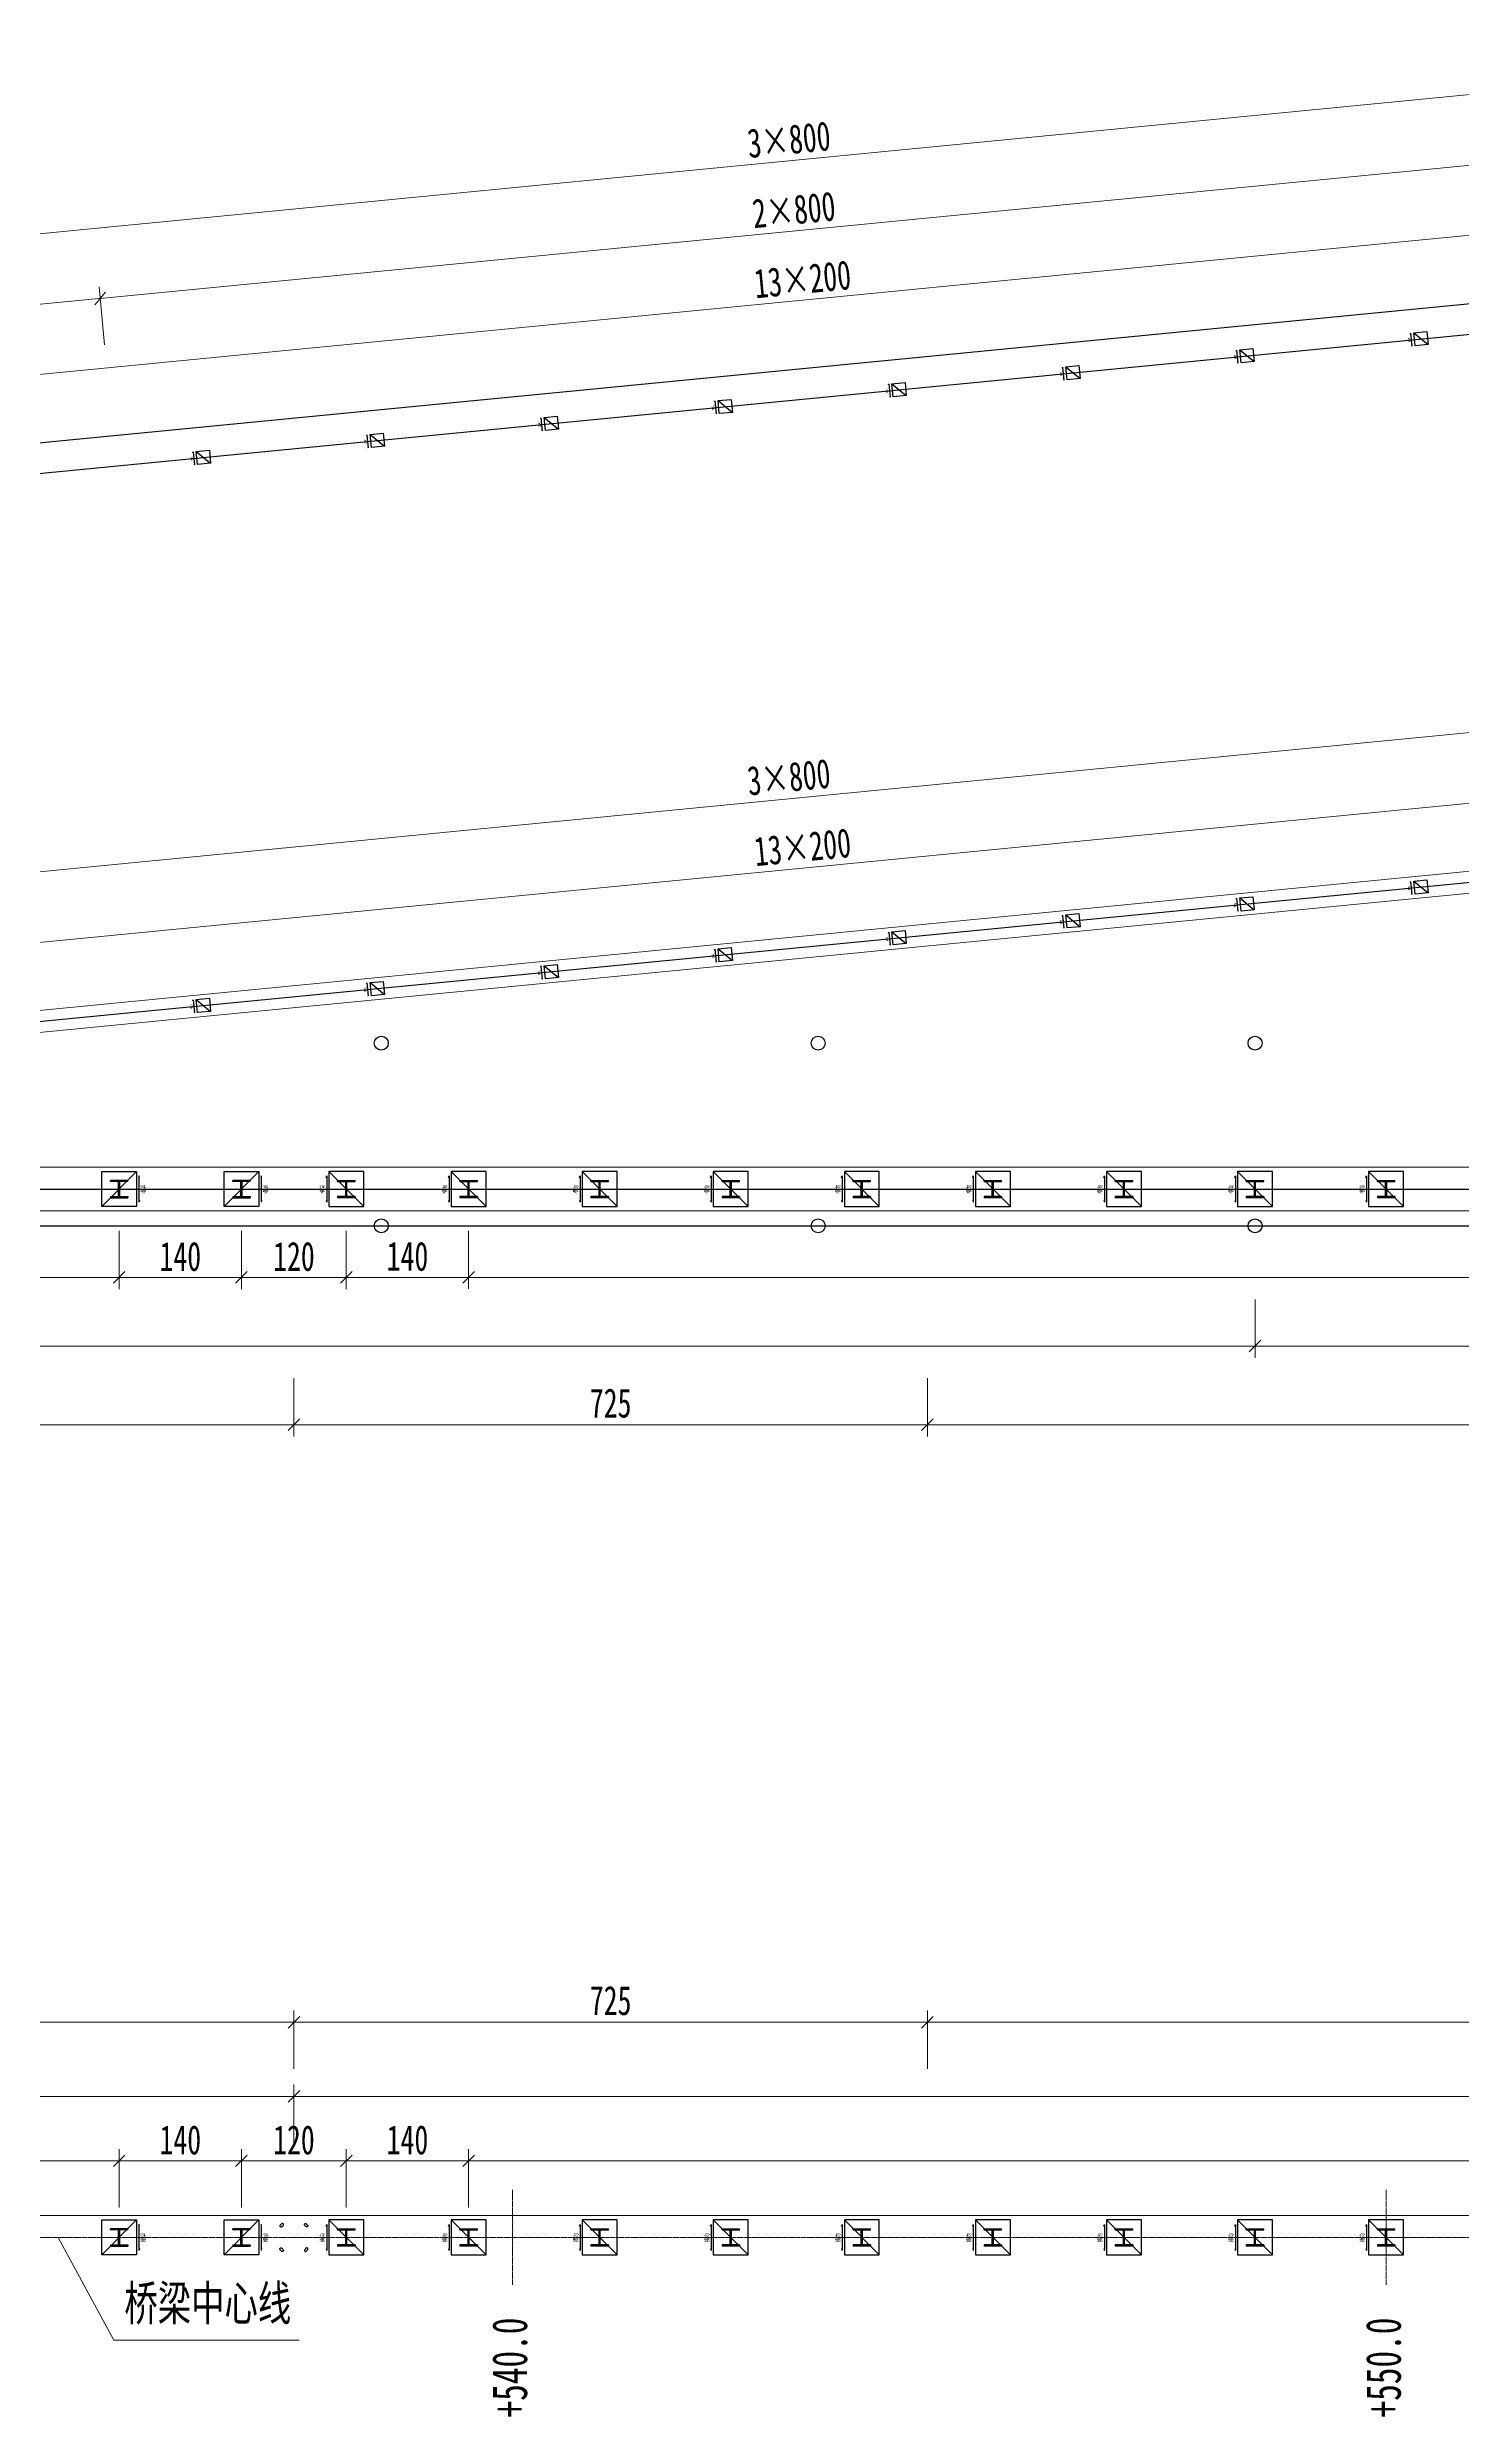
# Model space of a CAD drawing. Header units: millimetres. Extents: x -12405 to 67518, y -15959 to -2240.
# Drawn here: x 5452 to 7071, y -14766 to -12054 of the extents above; entities that cross this region are included whole.
import ezdxf
from ezdxf.enums import TextEntityAlignment as Align

# ---------------------------------------------------------------- set-up
doc = ezdxf.new("R2010")
doc.units = ezdxf.units.MM
doc.linetypes.add('CENTER2', pattern=[28.575, 19.05, -3.175, 3.175, -3.175])
doc.layers.get('Defpoints').update_dxf_attribs({"color": 8})
for name, color, linetype, lineweight in [('中心线', 2, 'CENTER2', 15), ('文字', 7, 'Continuous', 15), ('细实线', 4, 'Continuous', 15), ('钢板单线', 6, 'Continuous', 25), ('钢板粗线', 1, 'Continuous', 25)]:
    doc.layers.add(name, color=color, linetype=linetype, lineweight=lineweight)
doc.styles.add('111', font='仿宋_GB2312.ttf', dxfattribs={"width": 0.7})
doc.styles.add('BM_Dim', font='仿宋_GB2312.ttf', dxfattribs={"width": 0.85})
doc.dimstyles.new('200', dxfattribs={"dimscale": 0, "dimtxt": 2.5, "dimasz": 1, "dimexe": 1, "dimexo": 1, "dimgap": 0.6, "dimtad": 1, "dimdec": 0, "dimdsep": 46, "dimtxsty": '111', "dimblk": 'OBLIQUE', "dimcen": 0, "dimclrd": 4, "dimclre": 4, "dimclrt": 4, "dimadec": 1, "dimazin": 2, "dimtfac": 1, "dimtdec": 0, "dimtix": 1, "dimtmove": 2, "dimatfit": 3, "dimfxl": 4, "dimfxlon": 1, "dimtolj": 1, "dimlwd": -1, "dimlwe": -1, "dimarcsym": 0})

# ---------------------------------------------------------------- blocks, each defined once
blk = doc.blocks.new('路灯底座')
at = {"layer": '钢板粗线', "color": 5}
for points in [[(-12.4, 13.8, 1), (-14.2, 15.6), (-15.6, 14.2, 1), (-13.8, 12.4)], [(12.4, 13.8, -1), (14.2, 15.6), (15.6, 14.2, -1), (13.8, 12.4)], [(-12.4, -13.8, -1), (-14.2, -15.6), (-15.6, -14.2, -1), (-13.8, -12.4)], [(12.4, -13.8, 1), (14.2, -15.6), (15.6, -14.2, 1), (13.8, -12.4)]]:
    blk.add_lwpolyline(points, format="xyb", close=True, dxfattribs=at)
blk = doc.blocks.new('中护栏底座')
at = {"layer": 'Defpoints'}
for p, q in [((-23.1, 12.8), (-22.4, 15)), ((-22.4, 15), (-22.4, -15)), ((-20, 20), (20, -20)), ((-23.1, -12.8), (-22.4, -15))]:
    blk.add_line(p, q, dxfattribs=at)
at = {"layer": '钢板单线', "color": 1}
for p, q in [((20, 20), (-20, 20)), ((-20, 20), (-20, -20)), ((-10, 10), (10, 10)), ((-10, 8.6), (-10, 10)), ((-10, 8.6), (10, 8.6)), ((-0.7, -8.6), (-0.7, 8.6)), ((0.7, -8.6), (0.7, 8.6)), ((10, 8.6), (10, 10)), ((20, -20), (20, 20)), ((-20, -20), (20, -20)), ((10, -8.6), (-10, -8.6)), ((-10, -8.6), (-10, -10)), ((10, -10), (-10, -10)), ((10, -8.6), (10, -10))]:
    blk.add_line(p, q, dxfattribs=at)
at = {"layer": 'Defpoints', "style": 'BM_Dim', "width": 0.7}
blk.add_text('横向', height=5, rotation=90, dxfattribs=at).set_placement((-24.8, -0.3), align=Align.CENTER)
blk = doc.blocks.new('边护栏底座')
at = {"layer": 'Defpoints'}
for p, q in [((-23.1, 12.8), (-22.4, 15)), ((-22.4, 15), (-22.4, -15)), ((-20, 20), (20, -20)), ((-23.1, -12.8), (-22.4, -15))]:
    blk.add_line(p, q, dxfattribs=at)
at = {"layer": '钢板单线', "color": 1}
for p, q in [((20, 20), (-20, 20)), ((-20, 20), (-20, -20)), ((-10, 10), (10, 10)), ((-10, 8.6), (-10, 10)), ((-10, 8.6), (10, 8.6)), ((-0.7, -8.6), (-0.7, 8.6)), ((0.7, -8.6), (0.7, 8.6)), ((10, 8.6), (10, 10)), ((20, -20), (20, 20)), ((-20, -20), (20, -20)), ((10, -8.6), (-10, -8.6)), ((-10, -8.6), (-10, -10)), ((10, -10), (-10, -10)), ((10, -8.6), (10, -10))]:
    blk.add_line(p, q, dxfattribs=at)
at = {"layer": 'Defpoints', "style": 'BM_Dim', "width": 0.7}
blk.add_text('横向', height=5, rotation=90, dxfattribs=at).set_placement((-24.8, -0.3), align=Align.CENTER)
blk = doc.blocks.new('_Oblique')
at = {"color": 0, "linetype": 'ByBlock', "lineweight": -2}
blk.add_line((-0.5, -0.5), (0.5, 0.5), dxfattribs=at)
blk = doc.blocks.new('*D111')
at = {"layer": 'Defpoints', "color": 0, "transparency": 16777216}
for p in [(4546, -10567.9), (1246, -10655.6), (4546, -10655.6)]:
    blk.add_point(p, dxfattribs=at)
at = {"layer": '细实线', "color": 4, "transparency": 16777216}
for p, q in [((1246, -10621.3), (1246, -10554.6)), ((1246, -10567.9), (4546, -10567.9)), ((4546, -10621.3), (4546, -10554.6))]:
    blk.add_line(p, q, dxfattribs=at)
at = {"layer": '细实线', "color": 4, "transparency": 16777216, "xscale": 13.33333333333333, "yscale": 13.33333333333333, "zscale": 13.33333333333333, "rotation": 180}
blk.add_blockref('_Oblique', (1246, -10567.9), dxfattribs=at)
at = {"layer": '细实线', "color": 4, "transparency": 16777216, "xscale": 13.33333333333333, "yscale": 13.33333333333333, "zscale": 13.33333333333333}
blk.add_blockref('_Oblique', (4546, -10567.9), dxfattribs=at)
at = {"layer": '细实线', "color": 4, "transparency": 16777216, "insert": (2896, -10544.1), "char_height": 33.33, "attachment_point": 5, "style": '111'}
blk.add_mtext('\\A1;22×150', dxfattribs=at)
blk = doc.blocks.new('*D112')
at = {"layer": 'Defpoints', "color": 0, "transparency": 16777216}
for p in [(4546, -10567.9), (4546, -10655.6), (4686, -10655.6)]:
    blk.add_point(p, dxfattribs=at)
at = {"layer": '细实线', "color": 4, "transparency": 16777216}
for p, q in [((4546, -10621.3), (4546, -10554.6)), ((4686, -10567.9), (4546, -10567.9)), ((4686, -10621.3), (4686, -10554.6))]:
    blk.add_line(p, q, dxfattribs=at)
at = {"layer": '细实线', "color": 4, "transparency": 16777216, "xscale": 13.33333333333333, "yscale": 13.33333333333333, "zscale": 13.33333333333333, "rotation": 180}
blk.add_blockref('_Oblique', (4546, -10567.9), dxfattribs=at)
at = {"layer": '细实线', "color": 4, "transparency": 16777216, "xscale": 13.33333333333333, "yscale": 13.33333333333333, "zscale": 13.33333333333333}
blk.add_blockref('_Oblique', (4686, -10567.9), dxfattribs=at)
at = {"layer": '细实线', "color": 4, "transparency": 16777216, "insert": (4616, -10544.1), "char_height": 33.33, "attachment_point": 5, "style": '111'}
blk.add_mtext('\\A1;140', dxfattribs=at)
blk = doc.blocks.new('*D113')
at = {"layer": 'Defpoints', "color": 0, "transparency": 16777216}
for p in [(4806, -10567.9), (4686, -10655.6), (4806, -10655.6)]:
    blk.add_point(p, dxfattribs=at)
at = {"layer": '细实线', "color": 4, "transparency": 16777216}
for p, q in [((4686, -10621.3), (4686, -10554.6)), ((4686, -10567.9), (4806, -10567.9)), ((4806, -10621.3), (4806, -10554.6))]:
    blk.add_line(p, q, dxfattribs=at)
at = {"layer": '细实线', "color": 4, "transparency": 16777216, "xscale": 13.33333333333333, "yscale": 13.33333333333333, "zscale": 13.33333333333333, "rotation": 180}
blk.add_blockref('_Oblique', (4686, -10567.9), dxfattribs=at)
at = {"layer": '细实线', "color": 4, "transparency": 16777216, "xscale": 13.33333333333333, "yscale": 13.33333333333333, "zscale": 13.33333333333333}
blk.add_blockref('_Oblique', (4806, -10567.9), dxfattribs=at)
at = {"layer": '细实线', "color": 4, "transparency": 16777216, "insert": (4746, -10544.1), "char_height": 33.33, "attachment_point": 5, "style": '111'}
blk.add_mtext('\\A1;120', dxfattribs=at)
blk = doc.blocks.new('*D115')
at = {"layer": 'Defpoints', "color": 0, "transparency": 16777216}
for p in [(1246, -9455.6), (4546, -9455.6), (4546, -9556.6)]:
    blk.add_point(p, dxfattribs=at)
at = {"layer": '细实线', "color": 4, "transparency": 16777216}
for p, q in [((1246, -9503.3), (1246, -9570)), ((4546, -9503.3), (4546, -9570)), ((1246, -9556.6), (4546, -9556.6))]:
    blk.add_line(p, q, dxfattribs=at)
at = {"layer": '细实线', "color": 4, "transparency": 16777216, "xscale": 13.33333333333333, "yscale": 13.33333333333333, "zscale": 13.33333333333333, "rotation": 180}
blk.add_blockref('_Oblique', (1246, -9556.6), dxfattribs=at)
at = {"layer": '细实线', "color": 4, "transparency": 16777216, "xscale": 13.33333333333333, "yscale": 13.33333333333333, "zscale": 13.33333333333333}
blk.add_blockref('_Oblique', (4546, -9556.6), dxfattribs=at)
at = {"layer": '细实线', "color": 4, "transparency": 16777216, "insert": (2896, -9532.8), "char_height": 33.33, "attachment_point": 5, "style": '111'}
blk.add_mtext('\\A1;22×150', dxfattribs=at)
blk = doc.blocks.new('*D116')
at = {"layer": 'Defpoints', "color": 0, "transparency": 16777216}
for p in [(4546, -9455.6), (4686, -9455.6), (4546, -9556.6)]:
    blk.add_point(p, dxfattribs=at)
at = {"layer": '细实线', "color": 4, "transparency": 16777216}
for p, q in [((4546, -9503.3), (4546, -9570)), ((4686, -9503.3), (4686, -9570)), ((4686, -9556.6), (4546, -9556.6))]:
    blk.add_line(p, q, dxfattribs=at)
at = {"layer": '细实线', "color": 4, "transparency": 16777216, "xscale": 13.33333333333333, "yscale": 13.33333333333333, "zscale": 13.33333333333333, "rotation": 180}
blk.add_blockref('_Oblique', (4546, -9556.6), dxfattribs=at)
at = {"layer": '细实线', "color": 4, "transparency": 16777216, "xscale": 13.33333333333333, "yscale": 13.33333333333333, "zscale": 13.33333333333333}
blk.add_blockref('_Oblique', (4686, -9556.6), dxfattribs=at)
at = {"layer": '细实线', "color": 4, "transparency": 16777216, "insert": (4616, -9532.8), "char_height": 33.33, "attachment_point": 5, "style": '111'}
blk.add_mtext('\\A1;140', dxfattribs=at)
blk = doc.blocks.new('*D117')
at = {"layer": 'Defpoints', "color": 0, "transparency": 16777216}
for p in [(4686, -9455.6), (4806, -9455.6), (4806, -9556.6)]:
    blk.add_point(p, dxfattribs=at)
at = {"layer": '细实线', "color": 4, "transparency": 16777216}
for p, q in [((4686, -9503.3), (4686, -9570)), ((4806, -9503.3), (4806, -9570)), ((4686, -9556.6), (4806, -9556.6))]:
    blk.add_line(p, q, dxfattribs=at)
at = {"layer": '细实线', "color": 4, "transparency": 16777216, "xscale": 13.33333333333333, "yscale": 13.33333333333333, "zscale": 13.33333333333333, "rotation": 180}
blk.add_blockref('_Oblique', (4686, -9556.6), dxfattribs=at)
at = {"layer": '细实线', "color": 4, "transparency": 16777216, "xscale": 13.33333333333333, "yscale": 13.33333333333333, "zscale": 13.33333333333333}
blk.add_blockref('_Oblique', (4806, -9556.6), dxfattribs=at)
at = {"layer": '细实线', "color": 4, "transparency": 16777216, "insert": (4746, -9532.8), "char_height": 33.33, "attachment_point": 5, "style": '111'}
blk.add_mtext('\\A1;120', dxfattribs=at)
blk = doc.blocks.new('*D120')
at = {"layer": 'Defpoints', "color": 0, "transparency": 16777216}
for p in [(4746, -10409.3), (4021, -10497), (4746, -10554.6)]:
    blk.add_point(p, dxfattribs=at)
at = {"layer": '细实线', "color": 4, "transparency": 16777216}
for p, q in [((4021, -10462.6), (4021, -10396)), ((4021, -10409.3), (4746, -10409.3)), ((4746, -10462.6), (4746, -10396))]:
    blk.add_line(p, q, dxfattribs=at)
at = {"layer": '细实线', "color": 4, "transparency": 16777216, "xscale": 13.33333333333333, "yscale": 13.33333333333333, "zscale": 13.33333333333333, "rotation": 180}
blk.add_blockref('_Oblique', (4021, -10409.3), dxfattribs=at)
at = {"layer": '细实线', "color": 4, "transparency": 16777216, "xscale": 13.33333333333333, "yscale": 13.33333333333333, "zscale": 13.33333333333333}
blk.add_blockref('_Oblique', (4746, -10409.3), dxfattribs=at)
at = {"layer": '细实线', "color": 4, "transparency": 16777216, "insert": (4383.5, -10385.8), "char_height": 33.33, "attachment_point": 5, "style": '111'}
blk.add_mtext('\\A1;725', dxfattribs=at)
blk = doc.blocks.new('*D123')
at = {"layer": 'Defpoints', "color": 0, "transparency": 16777216}
for p in [(4746, -9580.1), (4021, -9637.7), (4746, -9725.4)]:
    blk.add_point(p, dxfattribs=at)
at = {"layer": '细实线', "color": 4, "transparency": 16777216}
for p, q in [((4021, -9672.1), (4021, -9738.7)), ((4746, -9672.1), (4746, -9738.7)), ((4021, -9725.4), (4746, -9725.4))]:
    blk.add_line(p, q, dxfattribs=at)
at = {"layer": '细实线', "color": 4, "transparency": 16777216, "xscale": 13.33333333333333, "yscale": 13.33333333333333, "zscale": 13.33333333333333, "rotation": 180}
blk.add_blockref('_Oblique', (4021, -9725.4), dxfattribs=at)
at = {"layer": '细实线', "color": 4, "transparency": 16777216, "xscale": 13.33333333333333, "yscale": 13.33333333333333, "zscale": 13.33333333333333}
blk.add_blockref('_Oblique', (4746, -9725.4), dxfattribs=at)
at = {"layer": '细实线', "color": 4, "transparency": 16777216, "insert": (4383.5, -9701.9), "char_height": 33.33, "attachment_point": 5, "style": '111'}
blk.add_mtext('\\A1;725', dxfattribs=at)
blk = doc.blocks.new('人行护栏底座')
at = {"layer": 'Defpoints'}
for p, q in [((-11.5, 6.4), (-11.2, 7.5)), ((-11.2, 7.5), (-11.2, -7.5)), ((-7.5, 7.5), (7.5, -7.5)), ((-11.5, -6.4), (-11.2, -7.5))]:
    blk.add_line(p, q, dxfattribs=at)
at = {"layer": '钢板粗线'}
blk.add_lwpolyline([(-7.5, 7.5), (7.5, 7.5), (7.5, -7.5), (-7.5, -7.5)], close=True, dxfattribs=at)
at = {"layer": 'Defpoints', "style": 'BM_Dim', "width": 0.7}
blk.add_text('横向', height=2.5, rotation=90, dxfattribs=at).set_placement((-12.4, -0.1), align=Align.CENTER)
blk = doc.blocks.new('*D27')
at = {"layer": 'Defpoints', "color": 0, "transparency": 16777216}
for p in [(8334.6, -14473), (5934.6, -14560.7), (8334.6, -14560.7)]:
    blk.add_point(p, dxfattribs=at)
at = {"layer": '细实线', "color": 4, "transparency": 16777216}
for p, q in [((5934.6, -14526.3), (5934.6, -14459.7)), ((5934.6, -14473), (8334.6, -14473)), ((8334.6, -14526.3), (8334.6, -14459.7))]:
    blk.add_line(p, q, dxfattribs=at)
at = {"layer": '细实线', "color": 4, "transparency": 16777216, "xscale": 13.33333333333333, "yscale": 13.33333333333333, "zscale": 13.33333333333333, "rotation": 180}
blk.add_blockref('_Oblique', (5934.6, -14473), dxfattribs=at)
at = {"layer": '细实线', "color": 4, "transparency": 16777216, "xscale": 13.33333333333333, "yscale": 13.33333333333333, "zscale": 13.33333333333333}
blk.add_blockref('_Oblique', (8334.6, -14473), dxfattribs=at)
at = {"layer": '细实线', "color": 4, "transparency": 16777216, "insert": (7134.6, -14448.3), "char_height": 33.33, "attachment_point": 5, "style": '111'}
blk.add_mtext('\\A1;16×150', dxfattribs=at)
blk = doc.blocks.new('*D28')
at = {"layer": 'Defpoints', "color": 0, "transparency": 16777216}
for p in [(5934.6, -14473), (5794.6, -14560.7), (5934.6, -14560.7)]:
    blk.add_point(p, dxfattribs=at)
at = {"layer": '细实线', "color": 4, "transparency": 16777216}
for p, q in [((5794.6, -14526.3), (5794.6, -14459.7)), ((5794.6, -14473), (5934.6, -14473)), ((5934.6, -14526.3), (5934.6, -14459.7))]:
    blk.add_line(p, q, dxfattribs=at)
at = {"layer": '细实线', "color": 4, "transparency": 16777216, "xscale": 13.33333333333333, "yscale": 13.33333333333333, "zscale": 13.33333333333333, "rotation": 180}
blk.add_blockref('_Oblique', (5794.6, -14473), dxfattribs=at)
at = {"layer": '细实线', "color": 4, "transparency": 16777216, "xscale": 13.33333333333333, "yscale": 13.33333333333333, "zscale": 13.33333333333333}
blk.add_blockref('_Oblique', (5934.6, -14473), dxfattribs=at)
at = {"layer": '细实线', "color": 4, "transparency": 16777216, "insert": (5864.6, -14449.1), "char_height": 33.33, "attachment_point": 5, "style": '111'}
blk.add_mtext('\\A1;140', dxfattribs=at)
blk = doc.blocks.new('*D35')
at = {"layer": 'Defpoints', "color": 0, "transparency": 16777216}
for p in [(5934.6, -13360.7), (8334.6, -13360.7), (8334.6, -13461.7)]:
    blk.add_point(p, dxfattribs=at)
at = {"layer": '细实线', "color": 4, "transparency": 16777216}
for p, q in [((5934.6, -13408.3), (5934.6, -13475)), ((8334.6, -13408.3), (8334.6, -13475)), ((5934.6, -13461.7), (8334.6, -13461.7))]:
    blk.add_line(p, q, dxfattribs=at)
at = {"layer": '细实线', "color": 4, "transparency": 16777216, "xscale": 13.33333333333333, "yscale": 13.33333333333333, "zscale": 13.33333333333333, "rotation": 180}
blk.add_blockref('_Oblique', (5934.6, -13461.7), dxfattribs=at)
at = {"layer": '细实线', "color": 4, "transparency": 16777216, "xscale": 13.33333333333333, "yscale": 13.33333333333333, "zscale": 13.33333333333333}
blk.add_blockref('_Oblique', (8334.6, -13461.7), dxfattribs=at)
at = {"layer": '细实线', "color": 4, "transparency": 16777216, "insert": (7134.6, -13437), "char_height": 33.33, "attachment_point": 5, "style": '111'}
blk.add_mtext('\\A1;16×150', dxfattribs=at)
blk = doc.blocks.new('*D36')
at = {"layer": 'Defpoints', "color": 0, "transparency": 16777216}
for p in [(5794.6, -13360.7), (5934.6, -13360.7), (5794.6, -13461.7)]:
    blk.add_point(p, dxfattribs=at)
at = {"layer": '细实线', "color": 4, "transparency": 16777216}
for p, q in [((5794.6, -13408.3), (5794.6, -13475)), ((5934.6, -13408.3), (5934.6, -13475)), ((5934.6, -13461.7), (5794.6, -13461.7))]:
    blk.add_line(p, q, dxfattribs=at)
at = {"layer": '细实线', "color": 4, "transparency": 16777216, "xscale": 13.33333333333333, "yscale": 13.33333333333333, "zscale": 13.33333333333333, "rotation": 180}
blk.add_blockref('_Oblique', (5794.6, -13461.7), dxfattribs=at)
at = {"layer": '细实线', "color": 4, "transparency": 16777216, "xscale": 13.33333333333333, "yscale": 13.33333333333333, "zscale": 13.33333333333333}
blk.add_blockref('_Oblique', (5934.6, -13461.7), dxfattribs=at)
at = {"layer": '细实线', "color": 4, "transparency": 16777216, "insert": (5864.6, -13437.8), "char_height": 33.33, "attachment_point": 5, "style": '111'}
blk.add_mtext('\\A1;140', dxfattribs=at)
blk = doc.blocks.new('*D42')
at = {"layer": 'Defpoints', "color": 0, "transparency": 16777216}
for p in [(7612.9, -12867.1), (7621.6, -12956.7), (5033.9, -13208.6)]:
    blk.add_point(p, dxfattribs=at)
at = {"layer": '细实线', "color": 4, "transparency": 16777216}
for p, q in [((7618.1, -12920.2), (7611.6, -12853.9)), ((5025.2, -13119.1), (7612.9, -12867.1)), ((5030.3, -13172.1), (5023.9, -13105.8))]:
    blk.add_line(p, q, dxfattribs=at)
at = {"layer": '细实线', "color": 4, "transparency": 16777216, "xscale": 13.33333333333333, "yscale": 13.33333333333333, "zscale": 13.33333333333333}
for p, rotation in [((7612.9, -12867.1), 5.560347187618997), ((5025.2, -13119.1), 185.560347187619)]:
    blk.add_blockref('_Oblique', p, dxfattribs=dict(at, rotation=rotation))
at = {"layer": '细实线', "color": 4, "transparency": 16777216, "insert": (6316.7, -12969.4), "char_height": 33.33, "attachment_point": 5, "rotation": 5.5603, "style": '111'}
blk.add_mtext('\\A1;13×200', dxfattribs=at)
blk = doc.blocks.new('*D51')
at = {"layer": 'Defpoints', "color": 0, "transparency": 16777216}
for p in [(7612.9, -12217.1), (7621.6, -12306.7), (5033.9, -12558.6)]:
    blk.add_point(p, dxfattribs=at)
at = {"layer": '细实线', "color": 4, "transparency": 16777216}
for p, q in [((5025.2, -12469.1), (7612.9, -12217.1)), ((7618.1, -12270.2), (7611.6, -12203.9)), ((5030.3, -12522.1), (5023.9, -12455.8))]:
    blk.add_line(p, q, dxfattribs=at)
at = {"layer": '细实线', "color": 4, "transparency": 16777216, "xscale": 13.33333333333333, "yscale": 13.33333333333333, "zscale": 13.33333333333333}
for p, rotation in [((7612.9, -12217.1), 5.560347187618997), ((5025.2, -12469.1), 185.560347187619)]:
    blk.add_blockref('_Oblique', p, dxfattribs=dict(at, rotation=rotation))
at = {"layer": '细实线', "color": 4, "transparency": 16777216, "insert": (6316.7, -12319.4), "char_height": 33.333, "attachment_point": 5, "rotation": 5.5603, "style": '111'}
blk.add_mtext('\\A1;\\f仿宋_GB2312|b0|i0|c134|p49;13×200', dxfattribs=at)
blk = doc.blocks.new('*D56')
at = {"layer": 'Defpoints', "color": 0, "transparency": 16777216}
for p in [(5734.6, -14399.2), (-9065.4, -14560.7), (5734.6, -14560.7)]:
    blk.add_point(p, dxfattribs=at)
at = {"layer": '细实线', "color": 4, "transparency": 16777216}
for p, q in [((-9065.4, -14452.5), (-9065.4, -14385.8)), ((-9065.4, -14399.2), (5734.6, -14399.2)), ((5734.6, -14452.5), (5734.6, -14385.8))]:
    blk.add_line(p, q, dxfattribs=at)
at = {"layer": '细实线', "color": 4, "transparency": 16777216, "xscale": 13.33333333333333, "yscale": 13.33333333333333, "zscale": 13.33333333333333, "rotation": 180}
blk.add_blockref('_Oblique', (-9065.4, -14399.2), dxfattribs=at)
at = {"layer": '细实线', "color": 4, "transparency": 16777216, "xscale": 13.33333333333333, "yscale": 13.33333333333333, "zscale": 13.33333333333333}
blk.add_blockref('_Oblique', (5734.6, -14399.2), dxfattribs=at)
at = {"layer": '细实线', "color": 4, "transparency": 16777216, "insert": (-1665.4, -14375.3), "char_height": 33.333, "attachment_point": 5, "style": '111'}
blk.add_mtext('\\A1;\\f仿宋_GB2312|b0|i0|c134|p49;4×3700', dxfattribs=at)
blk = doc.blocks.new('*D57')
at = {"layer": 'Defpoints', "color": 0, "transparency": 16777216}
for p in [(8534.6, -14399.2), (5734.6, -14560.7), (8534.6, -14560.7)]:
    blk.add_point(p, dxfattribs=at)
at = {"layer": '细实线', "color": 4, "transparency": 16777216}
for p, q in [((5734.6, -14452.5), (5734.6, -14385.8)), ((5734.6, -14399.2), (8534.6, -14399.2)), ((8534.6, -14452.5), (8534.6, -14385.8))]:
    blk.add_line(p, q, dxfattribs=at)
at = {"layer": '细实线', "color": 4, "transparency": 16777216, "xscale": 13.33333333333333, "yscale": 13.33333333333333, "zscale": 13.33333333333333, "rotation": 180}
blk.add_blockref('_Oblique', (5734.6, -14399.2), dxfattribs=at)
at = {"layer": '细实线', "color": 4, "transparency": 16777216, "xscale": 13.33333333333333, "yscale": 13.33333333333333, "zscale": 13.33333333333333}
blk.add_blockref('_Oblique', (8534.6, -14399.2), dxfattribs=at)
at = {"layer": '细实线', "color": 4, "transparency": 16777216, "insert": (7134.6, -14375.3), "char_height": 33.33, "attachment_point": 5, "style": '111'}
blk.add_mtext('\\A1;2800', dxfattribs=at)
blk = doc.blocks.new('*D61')
at = {"layer": 'Defpoints', "color": 0, "transparency": 16777216}
for p in [(7105.4, -12186.2), (7124, -12377.7), (5531.5, -12532.7)]:
    blk.add_point(p, dxfattribs=at)
at = {"layer": '细实线', "color": 4, "transparency": 16777216}
for p, q in [((7110.5, -12239.3), (7104.1, -12172.9)), ((5512.9, -12341.2), (7105.4, -12186.2)), ((5518, -12394.3), (5511.6, -12327.9))]:
    blk.add_line(p, q, dxfattribs=at)
at = {"layer": '细实线', "color": 4, "transparency": 16777216, "xscale": 13.33333333333333, "yscale": 13.33333333333333, "zscale": 13.33333333333333}
for p, rotation in [((7105.4, -12186.2), 5.560347187618567), ((5512.9, -12341.2), 185.5603471876186)]:
    blk.add_blockref('_Oblique', p, dxfattribs=dict(at, rotation=rotation))
at = {"layer": '细实线', "color": 4, "transparency": 16777216, "insert": (6306.8, -12239.9), "char_height": 33.33, "attachment_point": 5, "rotation": 5.5603, "style": '111'}
blk.add_mtext('\\A1;2×800', dxfattribs=at)
blk = doc.blocks.new('*D64')
at = {"layer": 'Defpoints', "color": 0}
for p in [(-10165.4, -13402.7), (6834.6, -13402.7), (-10165.4, -13540.4)]:
    blk.add_point(p, dxfattribs=at)
at = {"layer": '细实线', "color": 4}
for p, q in [((-10165.4, -13487.1), (-10165.4, -13553.8)), ((6834.6, -13487.1), (6834.6, -13553.8)), ((6834.6, -13540.4), (-10165.4, -13540.4))]:
    blk.add_line(p, q, dxfattribs=at)
at = {"layer": '细实线', "color": 4, "xscale": 13.33333333333333, "yscale": 13.33333333333333, "zscale": 13.33333333333333, "rotation": 180}
blk.add_blockref('_Oblique', (-10165.4, -13540.4), dxfattribs=at)
at = {"layer": '细实线', "color": 4, "xscale": 13.33333333333333, "yscale": 13.33333333333333, "zscale": 13.33333333333333}
blk.add_blockref('_Oblique', (6834.6, -13540.4), dxfattribs=at)
at = {"layer": '细实线', "color": 4, "insert": (-1665.4, -13516.6), "char_height": 33.33, "attachment_point": 5, "style": '111'}
blk.add_mtext('\\A1;34×500', dxfattribs=at)
blk = doc.blocks.new('*D68')
at = {"layer": 'Defpoints', "color": 0, "transparency": 16777216}
for p in [(6459.6, -14314.4), (6459.6, -14535.7), (7959.6, -14560.7)]:
    blk.add_point(p, dxfattribs=at)
at = {"layer": '细实线', "color": 4, "transparency": 16777216}
for p, q in [((6459.6, -14367.7), (6459.6, -14301)), ((7959.6, -14314.4), (6459.6, -14314.4)), ((7959.6, -14367.7), (7959.6, -14301))]:
    blk.add_line(p, q, dxfattribs=at)
at = {"layer": '细实线', "color": 4, "transparency": 16777216, "xscale": 13.33333333333333, "yscale": 13.33333333333333, "zscale": 13.33333333333333, "rotation": 180}
blk.add_blockref('_Oblique', (6459.6, -14314.4), dxfattribs=at)
at = {"layer": '细实线', "color": 4, "transparency": 16777216, "xscale": 13.33333333333333, "yscale": 13.33333333333333, "zscale": 13.33333333333333}
blk.add_blockref('_Oblique', (7959.6, -14314.4), dxfattribs=at)
at = {"layer": '细实线', "color": 4, "transparency": 16777216, "insert": (7209.6, -14289.7), "char_height": 33.33, "attachment_point": 5, "style": '111'}
blk.add_mtext('\\A1;2×750', dxfattribs=at)
blk = doc.blocks.new('*D107')
at = {"layer": 'Defpoints', "color": 0, "transparency": 16777216}
for p in [(6459.6, -13385.7), (7959.6, -13384.2), (6459.6, -13630.5)]:
    blk.add_point(p, dxfattribs=at)
at = {"layer": '细实线', "color": 4, "transparency": 16777216}
for p, q in [((6459.6, -13577.1), (6459.6, -13643.8)), ((7959.6, -13577.1), (7959.6, -13643.8)), ((7959.6, -13630.5), (6459.6, -13630.5))]:
    blk.add_line(p, q, dxfattribs=at)
at = {"layer": '细实线', "color": 4, "transparency": 16777216, "xscale": 13.33333333333333, "yscale": 13.33333333333333, "zscale": 13.33333333333333, "rotation": 180}
blk.add_blockref('_Oblique', (6459.6, -13630.5), dxfattribs=at)
at = {"layer": '细实线', "color": 4, "transparency": 16777216, "xscale": 13.33333333333333, "yscale": 13.33333333333333, "zscale": 13.33333333333333}
blk.add_blockref('_Oblique', (7959.6, -13630.5), dxfattribs=at)
at = {"layer": '细实线', "color": 4, "transparency": 16777216, "insert": (7209.6, -13605.8), "char_height": 33.33, "attachment_point": 5, "style": '111'}
blk.add_mtext('\\A1;2×750', dxfattribs=at)
blk = doc.blocks.new('*D126')
at = {"layer": 'Defpoints', "color": 0, "transparency": 16777216}
for p in [(7497.9, -12797.6), (7522.1, -13046.4), (5133.4, -13278.9)]:
    blk.add_point(p, dxfattribs=at)
at = {"layer": '细实线', "color": 4, "transparency": 16777216}
for p, q in [((5109.2, -13030.1), (7497.9, -12797.6)), ((7503.1, -12850.7), (7496.6, -12784.3)), ((5114.3, -13083.2), (5107.9, -13016.9))]:
    blk.add_line(p, q, dxfattribs=at)
at = {"layer": '细实线', "color": 4, "transparency": 16777216, "xscale": 13.33333333333333, "yscale": 13.33333333333333, "zscale": 13.33333333333333}
for p, rotation in [((7497.9, -12797.6), 5.560347187618587), ((5109.2, -13030.1), 185.5603471876186)]:
    blk.add_blockref('_Oblique', p, dxfattribs=dict(at, rotation=rotation))
at = {"layer": '细实线', "color": 4, "transparency": 16777216, "insert": (6301.1, -12889.3), "char_height": 33.33, "attachment_point": 5, "rotation": 5.5603, "style": '111'}
blk.add_mtext('\\A1;3×800', dxfattribs=at)
blk = doc.blocks.new('*D131')
at = {"layer": 'Defpoints', "color": 0, "transparency": 16777216}
for p in [(7497.9, -12067.1), (7522.1, -12315.9), (5133.4, -12548.5)]:
    blk.add_point(p, dxfattribs=at)
at = {"layer": '细实线', "color": 4, "transparency": 16777216}
for p, q in [((5109.2, -12299.6), (7497.9, -12067.1)), ((7503.1, -12120.2), (7496.6, -12053.8)), ((5114.3, -12352.7), (5107.9, -12286.4))]:
    blk.add_line(p, q, dxfattribs=at)
at = {"layer": '细实线', "color": 4, "transparency": 16777216, "xscale": 13.33333333333333, "yscale": 13.33333333333333, "zscale": 13.33333333333333}
for p, rotation in [((7497.9, -12067.1), 5.560347187618583), ((5109.2, -12299.6), 185.5603471876186)]:
    blk.add_blockref('_Oblique', p, dxfattribs=dict(at, rotation=rotation))
at = {"layer": '细实线', "color": 4, "transparency": 16777216, "insert": (6301.2, -12159.6), "char_height": 33.333, "attachment_point": 5, "rotation": 5.5603, "style": '111'}
blk.add_mtext('\\A1;\\f仿宋_GB2312|b0|i0|c134|p49;3×800', dxfattribs=at)
blk = doc.blocks.new('*D137')
at = {"layer": 'Defpoints', "color": 0, "transparency": 16777216}
for p in [(6459.6, -14314.4), (5734.6, -14560.7), (6459.6, -14560.7)]:
    blk.add_point(p, dxfattribs=at)
at = {"layer": '细实线', "color": 4, "transparency": 16777216}
for p, q in [((5734.6, -14367.7), (5734.6, -14301)), ((5734.6, -14314.4), (6459.6, -14314.4)), ((6459.6, -14367.7), (6459.6, -14301))]:
    blk.add_line(p, q, dxfattribs=at)
at = {"layer": '细实线', "color": 4, "transparency": 16777216, "xscale": 13.33333333333333, "yscale": 13.33333333333333, "zscale": 13.33333333333333, "rotation": 180}
blk.add_blockref('_Oblique', (5734.6, -14314.4), dxfattribs=at)
at = {"layer": '细实线', "color": 4, "transparency": 16777216, "xscale": 13.33333333333333, "yscale": 13.33333333333333, "zscale": 13.33333333333333}
blk.add_blockref('_Oblique', (6459.6, -14314.4), dxfattribs=at)
at = {"layer": '细实线', "color": 4, "transparency": 16777216, "insert": (6097.1, -14289.7), "char_height": 33.33, "attachment_point": 5, "style": '111'}
blk.add_mtext('\\A1;725', dxfattribs=at)
blk = doc.blocks.new('*D138')
at = {"layer": 'Defpoints', "color": 0, "transparency": 16777216}
for p in [(5734.6, -13360.7), (6459.6, -13360.7), (6459.6, -13630.5)]:
    blk.add_point(p, dxfattribs=at)
at = {"layer": '细实线', "color": 4, "transparency": 16777216}
for p, q in [((5734.6, -13577.1), (5734.6, -13643.8)), ((6459.6, -13577.1), (6459.6, -13643.8)), ((5734.6, -13630.5), (6459.6, -13630.5))]:
    blk.add_line(p, q, dxfattribs=at)
at = {"layer": '细实线', "color": 4, "transparency": 16777216, "xscale": 13.33333333333333, "yscale": 13.33333333333333, "zscale": 13.33333333333333, "rotation": 180}
blk.add_blockref('_Oblique', (5734.6, -13630.5), dxfattribs=at)
at = {"layer": '细实线', "color": 4, "transparency": 16777216, "xscale": 13.33333333333333, "yscale": 13.33333333333333, "zscale": 13.33333333333333}
blk.add_blockref('_Oblique', (6459.6, -13630.5), dxfattribs=at)
at = {"layer": '细实线', "color": 4, "transparency": 16777216, "insert": (6097.1, -13605.8), "char_height": 33.33, "attachment_point": 5, "style": '111'}
blk.add_mtext('\\A1;725', dxfattribs=at)
blk = doc.blocks.new('*D205')
at = {"layer": 'Defpoints', "color": 0}
for p in [(6834.6, -13193.7), (7584.6, -13193.7), (7584.6, -13540.4)]:
    blk.add_point(p, dxfattribs=at)
at = {"layer": '细实线', "color": 4}
for p, q in [((6834.6, -13487.1), (6834.6, -13553.8)), ((7584.6, -13487.1), (7584.6, -13553.8)), ((6834.6, -13540.4), (7584.6, -13540.4))]:
    blk.add_line(p, q, dxfattribs=at)
at = {"layer": '细实线', "color": 4, "xscale": 13.33333333333333, "yscale": 13.33333333333333, "zscale": 13.33333333333333, "rotation": 180}
blk.add_blockref('_Oblique', (6834.6, -13540.4), dxfattribs=at)
at = {"layer": '细实线', "color": 4, "xscale": 13.33333333333333, "yscale": 13.33333333333333, "zscale": 13.33333333333333}
blk.add_blockref('_Oblique', (7584.6, -13540.4), dxfattribs=at)
at = {"layer": '细实线', "color": 4, "insert": (7209.6, -13516.6), "char_height": 33.33, "attachment_point": 5, "style": '111'}
blk.add_mtext('\\A1;750', dxfattribs=at)
blk = doc.blocks.new('防撞 37m')
at = {"layer": '细实线', "xscale": -1}
for name, p in [('边护栏底座', (4546, -9455.6)), ('边护栏底座', (4686, -9455.6)), ('中护栏底座', (4546, -10655.6)), ('中护栏底座', (4686, -10655.6))]:
    blk.add_blockref(name, p, dxfattribs=at)
at = {"layer": '细实线'}
for base, p1, p2, picture, middle in [((4546, -9556.6), (1246, -9455.6), (4546, -9455.6), '*D115', (2896, -9532.8)), ((4546, -10567.9), (1246, -10655.6), (4546, -10655.6), '*D111', (2896, -10544.1))]:
    dim = blk.add_linear_dim(base=base, p1=p1, p2=p2, text='22×150', dimstyle='200', override={"dimscale": 13.333333, "dimtxsty": '111'}, dxfattribs=at)
    dim.commit()
    dim.dimension.update_dxf_attribs({"geometry": picture, "text_midpoint": middle})
for base, p1, p2, override, picture, middle in [((4546, -9556.6), (4686, -9455.6), (4546, -9455.6), {"dimscale": 13.333333}, '*D116', (4616, -9532.8)), ((4746, -9725.4), (4021, -9637.7), (4746, -9580.1), {"dimscale": 13.333333, "dimblk": 'Oblique'}, '*D123', (4383.5, -9701.9)), ((4746, -10409.3), (4021, -10497), (4746, -10554.6), {"dimscale": 13.333333, "dimblk": 'Oblique'}, '*D120', (4383.5, -10385.8)), ((4546, -10567.9), (4686, -10655.6), (4546, -10655.6), {"dimscale": 13.333333}, '*D112', (4616, -10544.1))]:
    dim = blk.add_linear_dim(base=base, p1=p1, p2=p2, angle=180, dimstyle='200', override=override, dxfattribs=at)
    dim.commit()
    dim.dimension.update_dxf_attribs({"geometry": picture, "text_midpoint": middle})
for base, p1, p2, picture, middle in [((4806, -9556.6), (4686, -9455.6), (4806, -9455.6), '*D117', (4746, -9532.8)), ((4806, -10567.9), (4686, -10655.6), (4806, -10655.6), '*D113', (4746, -10544.1))]:
    dim = blk.add_linear_dim(base=base, p1=p1, p2=p2, dimstyle='200', override={"dimscale": 13.333333, "dimblk": 'Oblique'}, dxfattribs=at)
    dim.commit()
    dim.dimension.update_dxf_attribs({"geometry": picture, "text_midpoint": middle})

msp = doc.modelspace()

# ---------------------------------------------------------------- linework, layer by layer
at = {"layer": 'Defpoints'}
for p, q in [((-11853.4, -13360.7), (8522.6, -13360.7)), ((-11853.4, -13402.7), (8522.6, -13402.7))]:
    msp.add_line(p, q, dxfattribs=at)
for points in [[(-11853.4, -12320.7), (-11029.2, -12320.7), (-8317.2, -12595.7), (4886.3, -12595.7), (7711.1, -12320.7), (8522.6, -12320.7)], [(-11853.4, -12948.2), (-11027.4, -12948.2), (-8315.4, -13223.2), (4884.6, -13223.2), (7709.4, -12948.2), (8522.6, -12948.2)]]:
    msp.add_lwpolyline(points, dxfattribs=at)
at = {"layer": '中心线', "ltscale": 0.15}
for p, q in [((5984.6, -14506.2), (5984.6, -14615.1)), ((6984.6, -14506.2), (6984.6, -14615.1)), ((-11953.7, -14560.7), (8685.7, -14560.7))]:
    msp.add_line(p, q, dxfattribs=at)
at = {"layer": '细实线'}
for p, q in [((-11853.4, -13335.7), (8522.6, -13335.7)), ((-11853.4, -13385.7), (8522.6, -13385.7)), ((-11853.4, -14535.7), (8522.6, -14535.7)), ((5528.6, -14678.1), (5464.7, -14560.7)), ((5528.6, -14678.1), (5740.5, -14678.1))]:
    msp.add_line(p, q, dxfattribs=at)
for points in [[(4734.6, -12403.2), (4876.3, -12403.2), (5515, -12341)], [(-11853.4, -12935.7), (-11027.4, -12935.7), (-8315.4, -13210.7), (4884.6, -13210.7), (7709.4, -12935.7), (8522.6, -12935.7)], [(-11853.4, -12960.7), (-11027.4, -12960.7), (-8315.4, -13235.7), (4884.6, -13235.7), (7709.4, -12960.7), (8522.6, -12960.7)]]:
    msp.add_lwpolyline(points, dxfattribs=at)
at = {"layer": '钢板粗线'}
msp.add_lwpolyline([(-11853.4, -12285.7), (-11027.4, -12285.7), (-8315.4, -12560.7), (4884.6, -12560.7), (7709.4, -12285.7), (8522.6, -12285.7)], dxfattribs=at)
for centre in [(5834.6, -13193.7), (6334.6, -13193.7), (6834.6, -13193.7), (5834.6, -13402.7), (6334.6, -13402.7), (6834.6, -13402.7)]:
    msp.add_circle(centre, 8, dxfattribs=at)

# ---------------------------------------------------------------- block references
at = {"layer": '细实线'}
for p, rotation in [((7024.5, -12387.3), 5.560347187619816), ((6626.3, -12426.1), 5.560347187619816), ((6825.4, -12406.7), 5.560347187619816), ((6427.3, -12445.5), 5.560347187619816), ((6228.2, -12464.9), 5.560347187619816), ((5830.1, -12503.6), 5.560347187619817), ((6029.2, -12484.2), 5.560347187619816), ((5631.1, -12523), 5.560347187619817), ((7024.5, -13014.8), 5.560347187619818), ((6825.4, -13034.2), 5.560347187619818), ((6427.3, -13073), 5.560347187619818), ((6626.3, -13053.6), 5.560347187619818), ((6228.2, -13092.4), 5.560347187619818), ((5830.1, -13131.1), 5.560347187619819), ((6029.2, -13111.7), 5.560347187619818), ((5631.1, -13150.5), 5.560347187619819)]:
    msp.add_blockref('人行护栏底座', p, dxfattribs=dict(at, rotation=rotation))
for name, p in [('防撞 37m', (988.6, -3905.1)), ('边护栏底座', (5794.6, -13360.7)), ('边护栏底座', (5934.6, -13360.7)), ('边护栏底座', (6084.6, -13360.7)), ('边护栏底座', (6234.6, -13360.7)), ('边护栏底座', (6384.6, -13360.7)), ('边护栏底座', (6534.6, -13360.7)), ('边护栏底座', (6684.6, -13360.7)), ('边护栏底座', (6834.6, -13360.7)), ('边护栏底座', (6984.6, -13360.7)), ('路灯底座', (5734.6, -14560.7)), ('中护栏底座', (5794.6, -14560.7)), ('中护栏底座', (5934.6, -14560.7)), ('中护栏底座', (6084.6, -14560.7)), ('中护栏底座', (6234.6, -14560.7)), ('中护栏底座', (6384.6, -14560.7)), ('中护栏底座', (6534.6, -14560.7)), ('中护栏底座', (6684.6, -14560.7)), ('中护栏底座', (6834.6, -14560.7)), ('中护栏底座', (6984.6, -14560.7))]:
    msp.add_blockref(name, p, dxfattribs=at)

# ---------------------------------------------------------------- texts
at = {"layer": '文字', "style": 'BM_Dim', "width": 0.7}
msp.add_text('桥梁中心线', height=40, dxfattribs=at).set_placement((5636, -14667.9), align=Align.BOTTOM_CENTER)
for s, p in [('+540.0', (6013.5, -14709.6)), ('+550.0', (7013.5, -14709.6))]:
    msp.add_text(s, height=40, rotation=90, dxfattribs=at).set_placement(p, align=Align.BOTTOM_CENTER)

# ---------------------------------------------------------------- dimensions: what is measured, and where the dimension line sits
at = {"layer": '细实线'}
for p1, p2, distance, text, override, picture, middle in [((5133.4, -12548.5), (7522.1, -12315.9), 250, '\\f仿宋_GB2312|b0|i0|c134|p49;3×800', {"dimscale": 13.333333, "dimtxsty": '111', "dimblk": 'Oblique'}, '*D131', (6301.2, -12159.6)), ((5531.5, -12532.7), (7124, -12377.7), 192.4, '2×800', {"dimscale": 13.333333, "dimtxsty": '111', "dimblk": 'Oblique'}, '*D61', (6306.8, -12239.9)), ((5033.9, -12558.6), (7621.6, -12306.7), 90, '\\f仿宋_GB2312|b0|i0|c134|p49;13×200', {"dimscale": 13.333333, "dimtxsty": '111', "dimblk": 'Oblique'}, '*D51', (6316.7, -12319.4)), ((5133.4, -13278.9), (7522.1, -13046.4), 250, '3×800', {"dimscale": 13.333333, "dimblk": 'Oblique'}, '*D126', (6301.1, -12889.3)), ((5033.9, -13208.6), (7621.6, -12956.7), 90, '13×200', {"dimscale": 13.333333, "dimtxsty": '111', "dimblk": 'Oblique'}, '*D42', (6316.7, -12969.4))]:
    dim = msp.add_aligned_dim(p1=p1, p2=p2, distance=distance, text=text, dimstyle='200', override=override, dxfattribs=at)
    dim.commit()
    dim.dimension.update_dxf_attribs({"geometry": picture, "text_midpoint": middle})
for base, p1, p2, override, picture, middle in [((7584.6, -13540.4), (6834.6, -13193.7), (7584.6, -13193.7), {"dimscale": 13.333333, "dimblk": 'Oblique'}, '*D205', (7209.6, -13516.6)), ((6459.6, -13630.5), (5734.6, -13360.7), (6459.6, -13360.7), {"dimscale": 13.333333}, '*D138', (6097.1, -13605.8)), ((6459.6, -14314.4), (5734.6, -14560.7), (6459.6, -14560.7), {"dimscale": 13.333333}, '*D137', (6097.1, -14289.7)), ((8534.6, -14399.2), (5734.6, -14560.7), (8534.6, -14560.7), {"dimscale": 13.333333, "dimblk": 'Oblique'}, '*D57', (7134.6, -14375.3)), ((5934.6, -14473), (5794.6, -14560.7), (5934.6, -14560.7), {"dimscale": 13.333333}, '*D28', (5864.6, -14449.1))]:
    dim = msp.add_linear_dim(base=base, p1=p1, p2=p2, dimstyle='200', override=override, dxfattribs=at)
    dim.commit()
    dim.dimension.update_dxf_attribs({"geometry": picture, "text_midpoint": middle})
dim = msp.add_linear_dim(base=(5794.6, -13461.7), p1=(5934.6, -13360.7), p2=(5794.6, -13360.7), angle=180, dimstyle='200', override={"dimscale": 13.333333}, dxfattribs=at)
dim.commit()
dim.dimension.update_dxf_attribs({"geometry": '*D36', "text_midpoint": (5864.6, -13437.8)})
for base, p1, p2, text, override, picture, middle in [((8334.6, -13461.7), (5934.6, -13360.7), (8334.6, -13360.7), '16×150', {"dimscale": 13.333333, "dimtxsty": '111'}, '*D35', (7134.6, -13437)), ((6459.6, -13630.5), (7959.6, -13384.2), (6459.6, -13385.7), '2×750', {"dimscale": 13.333333, "dimtxsty": '111', "dimblk": 'Oblique'}, '*D107', (7209.6, -13605.8)), ((-10165.4, -13540.4), (6834.6, -13402.7), (-10165.4, -13402.7), '34×500', {"dimscale": 13.333333, "dimtxsty": '111', "dimblk": 'Oblique'}, '*D64', (-1665.4, -13516.6)), ((6459.6, -14314.4), (7959.6, -14560.7), (6459.6, -14535.7), '2×750', {"dimscale": 13.333333, "dimtxsty": '111', "dimblk": 'Oblique'}, '*D68', (7209.6, -14289.7)), ((5734.6, -14399.2), (-9065.4, -14560.7), (5734.6, -14560.7), '\\f仿宋_GB2312|b0|i0|c134|p49;4×3700', {"dimscale": 13.333333, "dimtxsty": '111', "dimblk": 'Oblique'}, '*D56', (-1665.4, -14375.3)), ((8334.6, -14473), (5934.6, -14560.7), (8334.6, -14560.7), '16×150', {"dimscale": 13.333333, "dimtxsty": '111'}, '*D27', (7134.6, -14448.3))]:
    dim = msp.add_linear_dim(base=base, p1=p1, p2=p2, text=text, dimstyle='200', override=override, dxfattribs=at)
    dim.commit()
    dim.dimension.update_dxf_attribs({"geometry": picture, "text_midpoint": middle})

doc.saveas('drawing.dxf')
